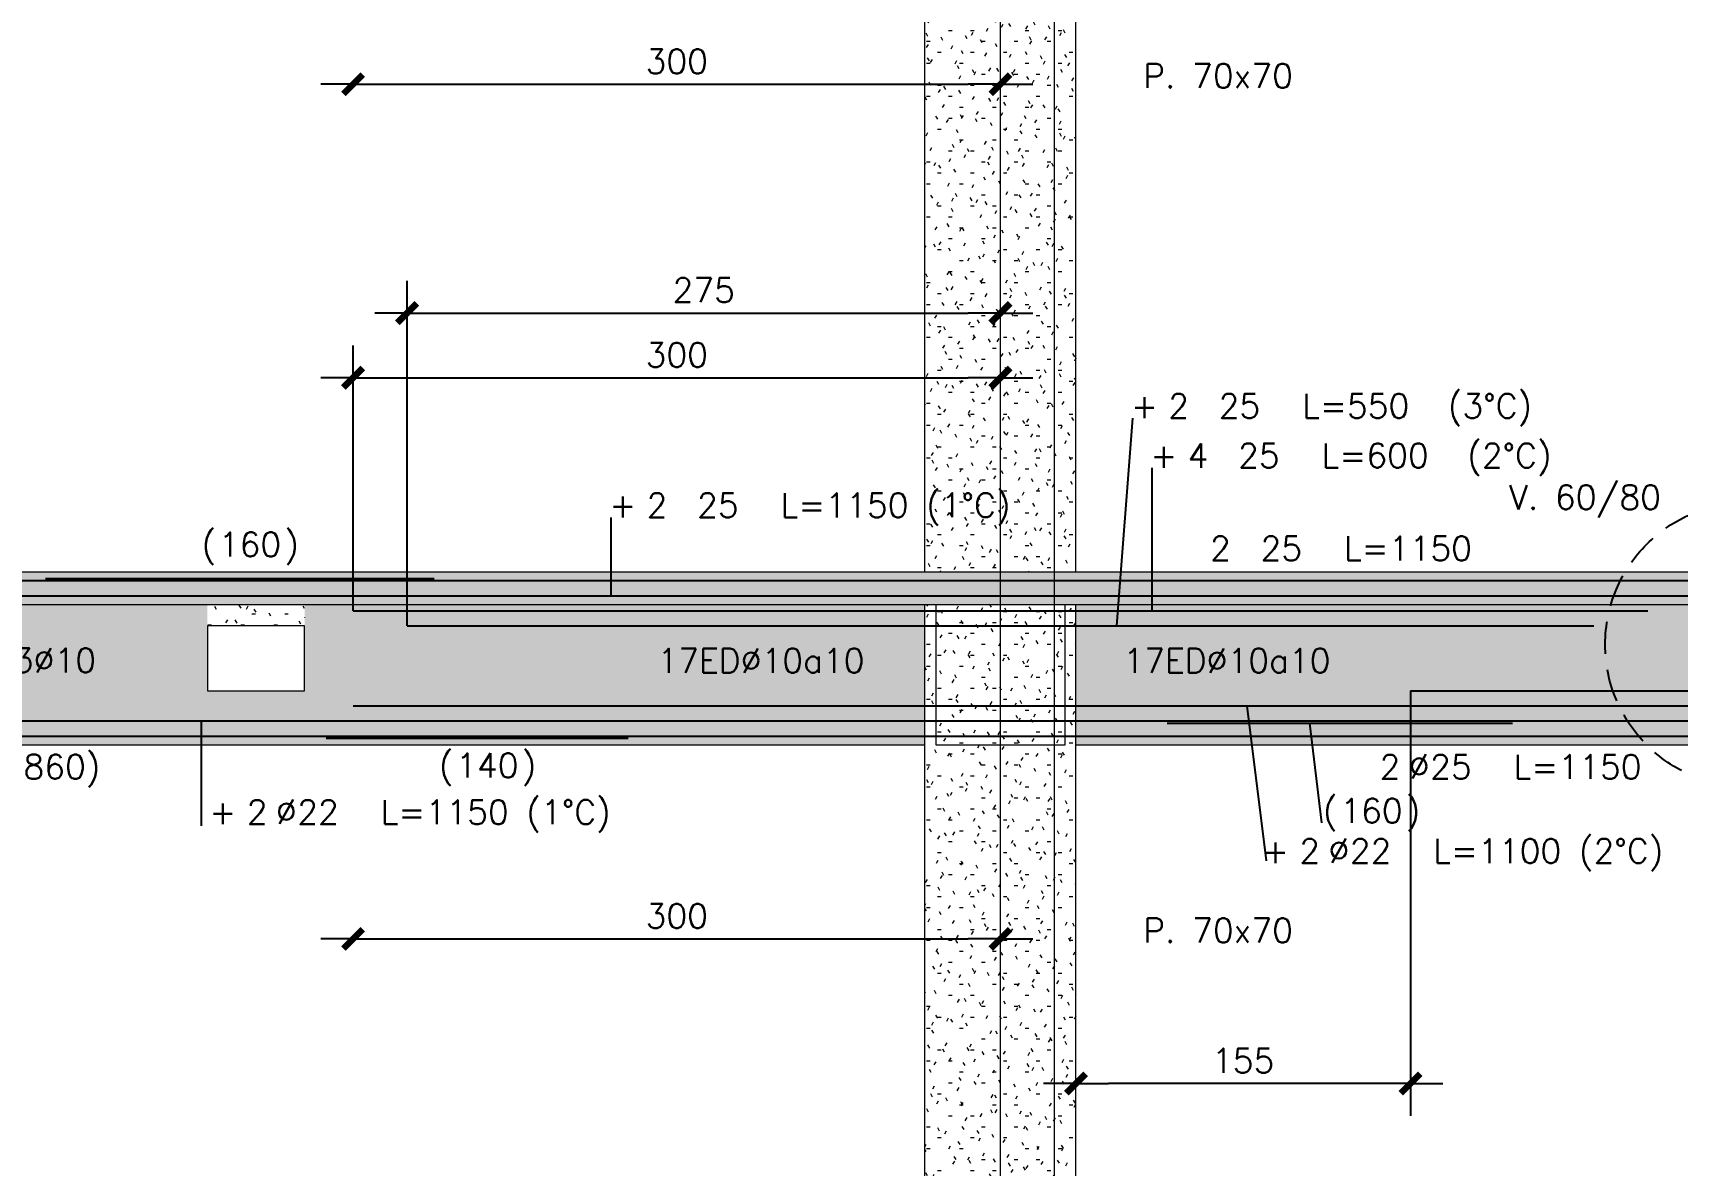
# Model space of a CAD drawing. Extents: x -10459 to 16942, y -13088 to 14608.
# Drawn here: x 992 to 1754, y 2292 to 2817 of the extents above; entities that cross this region are included whole.
import ezdxf
from ezdxf.enums import TextEntityAlignment as Align

# ---------------------------------------------------------------- set-up
doc = ezdxf.new("R2010")
doc.units = 0
doc.header["$LTSCALE"] = 30
doc.header["$MEASUREMENT"] = 0
doc.linetypes.add("EJE1-1'$0$DASHED", pattern=[0.75, 0.5, -0.25])
doc.linetypes.add("EJE1-1'$0$RLE-PROYECCION", pattern=[0.71438, 0.47625, -0.23813])
doc.layers.get('0').update_dxf_attribs({"linetype": 'CONTINUOUS'})
for name, color, linetype in [("EJE1-1'$0$CORTES", 5, 'CONTINUOUS'), ("EJE1-1'$0$RLA-FE", 7, 'CONTINUOUS'), ("EJE1-1'$0$RLA-TEXTOS-FE", 9, 'CONTINUOUS')]:
    doc.layers.add(name, color=color, linetype=linetype)
doc.layers.add("EJE1-1'$0$RLA-ACHURADO", color=30, linetype="EJE1-1'$0$RLE-PROYECCION", lineweight=15, transparency=0.7)
for name, color, linetype, lineweight in [("EJE1-1'$0$RLA-CONTORNO", 30, 'CONTINUOUS', 15), ("EJE1-1'$0$RLA-EJES", 1, 'CONTINUOUS', 9), ("EJE1-1'$0$RLA-TEXTOS-1", 9, 'CONTINUOUS', 9)]:
    doc.layers.add(name, color=color, linetype=linetype, lineweight=lineweight)
doc.styles.add("EJE1-1'$0$RomanS", font='romans.shx', dxfattribs={"height": 11.25})
doc.dimstyles.new("EJE1-1'$0$ING50", dxfattribs={"dimscale": 50, "dimtxt": 0.27, "dimasz": 0.3, "dimexe": 0, "dimexo": 0, "dimgap": 0.1, "dimtad": 1, "dimdec": 1, "dimzin": 12, "dimdsep": 46, "dimtxsty": "EJE1-1'$0$RomanS", "dimblk": "EJE1-1'$0$TICK1", "dimblk1": "EJE1-1'$0$TICK1", "dimblk2": "EJE1-1'$0$TICK1", "dimcen": 0.09, "dimclrd": 2, "dimclre": 1, "dimclrt": 3, "dimadec": 0, "dimazin": 0, "dimtfac": 1, "dimtdec": 0, "dimtix": 1, "dimtmove": 2, "dimatfit": 3, "dimldrblk": "EJE1-1'$0$TICK1", "dimfxl": 0, "dimfxlon": 1, "dimtolj": 1, "dimtzin": 0, "dimarcsym": 0})
pattern_1 = [(0, (-234.281, -2576.79), (20.32, 5.08), [1.676, -13.564, 1.676, -13.564, -81.28]), (0, (-234.281, -2576.79), (20.32, 5.08), [-30.48, 1.676, -28.804, 1.676, -13.564, -35.56]), (0, (-234.281, -2576.79), (20.32, 5.08), [-76.2, 1.676, -8.484, 1.676, -23.724]), (120, (-226.661, -2574.25), (-14.559409, 15.057636), [1.676, -13.564, 1.676, -13.564, -81.28]), (120, (-226.661, -2574.25), (-14.559409, 15.057636), [-30.48, 1.676, -28.804, 1.676, -13.564, -35.56]), (120, (-226.661, -2574.25), (-14.559409, 15.057636), [-76.2, 1.676, -8.484, 1.676, -23.724]), (240, (-224.121, -2564.09), (-5.760591, -20.137636), [1.676, -13.564, 1.676, -13.564, -81.28]), (240, (-224.121, -2564.09), (-5.760591, -20.137636), [-30.48, 1.676, -28.804, 1.676, -13.564, -35.56]), (240, (-224.121, -2564.09), (-5.760591, -20.137636), [-76.2, 1.676, -8.484, 1.676, -23.724])]

# ---------------------------------------------------------------- blocks, each defined once
blk = doc.blocks.new('*U225')
at = {"layer": "EJE1-1'$0$RLA-FE"}
for p, q in [((0, -50), (0, 0)), ((0, 0), (668.21, 0)), ((668.21, 0), (718.21, 0)), ((718.21, 0), (750, 0)), ((750, 0), (750, 0))]:
    blk.add_line(p, q, dxfattribs=at)
at = {"layer": "EJE1-1'$0$RLA-FE", "color": 3, "style": "EJE1-1'$0$RomanS", "flags": 8}
for tag, p in [('F=', (218.79, 9.32)), ('NUM', (233.2, 9.32))]:
    blk.add_attdef(tag, text='', height=11.25, dxfattribs=at).set_placement(p, align=Align.RIGHT)
at = {"layer": "EJE1-1'$0$RLA-FE", "color": 3, "style": "EJE1-1'$0$RomanS"}
for tag, p, flags in [('PHI', (237.1, 9.54), 14), ('DIAM', (246.95, 9.32), 12), ('MINUS', (268.97, 9.32), 13), ('MARK', (282.36, 9.32), 13), ('TEXTO_FE1', (285.66, 9.32), 8), ('TEXTO_FE2', (353.18, 9.34), 8), ('TIPO', (373.8, -75.78), 13), ('NVECES', (359.93, -94.72), 13), ('NUMFE', (363.86, -114.48), 13), ('CAPA', (372.06, -133.6), 13), ('DESPLAZA', (278.34, -151.59), 13), ('ESPACIO', (284.39, -169.95), 13), ('CANT', (298.23, -188.75), 13)]:
    blk.add_attdef(tag, p, '', height=11.25, dxfattribs=dict(at, flags=flags))
blk = doc.blocks.new('*U216')
at = {"layer": "EJE1-1'$0$RLA-FE"}
for q in [(0, 0), (1068.21, 0)]:
    blk.add_line((0, 0), q, dxfattribs=at)
at = {"layer": "EJE1-1'$0$RLA-FE", "color": 3, "style": "EJE1-1'$0$RomanS", "flags": 8}
for tag, p in [('F=', (534.87, 9.32)), ('NUM', (549.28, 9.32))]:
    blk.add_attdef(tag, text='', height=11.25, dxfattribs=at).set_placement(p, align=Align.RIGHT)
at = {"layer": "EJE1-1'$0$RLA-FE", "color": 3, "style": "EJE1-1'$0$RomanS"}
for tag, p, flags in [('PHI', (553.17, 9.54), 14), ('DIAM', (563.03, 9.32), 12), ('MINUS', (585.05, 9.32), 13), ('MARK', (598.44, 9.32), 13), ('TEXTO_FE1', (601.74, 9.32), 8), ('TEXTO_FE2', (669.26, 9.34), 8), ('TIPO', (573.8, -75.78), 13), ('NVECES', (559.93, -94.72), 13), ('NUMFE', (563.86, -114.48), 13), ('CAPA', (572.06, -133.6), 13), ('DESPLAZA', (278.34, -151.59), 13), ('ESPACIO', (284.39, -169.95), 13), ('CANT', (298.23, -188.75), 13)]:
    blk.add_attdef(tag, p, '', height=11.25, dxfattribs=dict(at, flags=flags))
blk = doc.blocks.new('*U105')
at = {"layer": "EJE1-1'$0$RLA-FE", "color": 6}
blk.add_line((0, 1), (180, 1), dxfattribs=at)
at = {"layer": "EJE1-1'$0$RLA-FE", "color": 3, "style": "EJE1-1'$0$RomanS", "flags": 8}
for tag, p in [('(', (75.66, 11.14)), (')', (113.99, 11.14)), ('EMP', (94.68, 11.14))]:
    blk.add_attdef(tag, text='', height=11.25, dxfattribs=at).set_placement(p, align=Align.CENTER)
blk = doc.blocks.new('*U215')
at = {"layer": "EJE1-1'$0$RLA-FE"}
blk.add_line((0, 0), (1068.21, 0), dxfattribs=at)
at = {"layer": "EJE1-1'$0$RLA-FE", "color": 3, "style": "EJE1-1'$0$RomanS", "flags": 8}
for tag, p in [('F=', (473.73, 36.32)), ('NUM', (488.13, 36.32))]:
    blk.add_attdef(tag, text='', height=11.25, dxfattribs=at).set_placement(p, align=Align.RIGHT)
at = {"layer": "EJE1-1'$0$RLA-FE", "color": 3, "style": "EJE1-1'$0$RomanS"}
for tag, p, flags in [('PHI', (492.03, 36.54), 14), ('DIAM', (501.89, 36.32), 12), ('MINUS', (523.9, 36.32), 13), ('MARK', (537.3, 36.32), 13), ('TEXTO_FE1', (540.6, 36.32), 8), ('TEXTO_FE2', (608.12, 36.34), 8), ('TIPO', (573.8, -75.78), 13), ('NVECES', (559.93, -94.72), 13), ('NUMFE', (563.86, -114.48), 13), ('CAPA', (572.06, -133.6), 13), ('DESPLAZA', (278.34, -151.59), 13), ('ESPACIO', (284.39, -169.95), 13), ('CANT', (298.23, -188.75), 13)]:
    blk.add_attdef(tag, p, '', height=11.25, dxfattribs=dict(at, flags=flags))
blk = doc.blocks.new('*U217')
at = {"layer": "EJE1-1'$0$RLA-FE"}
for p, q in [((0, 0), (0, 0)), ((0, 0), (518.21, 0)), ((518.21, 0), (568.21, 0)), ((568.21, 0), (600, 0)), ((600, 0), (600, 0))]:
    blk.add_line(p, q, dxfattribs=at)
at = {"layer": "EJE1-1'$0$RLA-FE", "color": 3, "style": "EJE1-1'$0$RomanS", "flags": 8}
for tag, p in [('F=', (381.96, 66.32)), ('NUM', (396.36, 66.32))]:
    blk.add_attdef(tag, text='', height=11.25, dxfattribs=at).set_placement(p, align=Align.RIGHT)
at = {"layer": "EJE1-1'$0$RLA-FE", "color": 3, "style": "EJE1-1'$0$RomanS"}
for tag, p, flags in [('PHI', (400.26, 66.54), 14), ('DIAM', (410.12, 66.32), 12), ('MINUS', (432.13, 66.32), 13), ('MARK', (445.53, 66.32), 13), ('TEXTO_FE1', (448.83, 66.32), 8), ('TEXTO_FE2', (516.35, 66.34), 8), ('TIPO', (298.8, -75.78), 13), ('NVECES', (284.93, -94.72), 13), ('NUMFE', (288.86, -114.48), 13), ('CAPA', (297.06, -133.6), 13), ('DESPLAZA', (278.34, -151.59), 13), ('ESPACIO', (284.39, -169.95), 13), ('CANT', (298.23, -188.75), 13)]:
    blk.add_attdef(tag, p, '', height=11.25, dxfattribs=dict(at, flags=flags))
blk = doc.blocks.new("EJE1-1'$0$TICK1")
at = {"color": 2}
for points in [[(0, 0), (-1, 0)], [(0, 0), (1, 0)]]:
    blk.add_lwpolyline(points, dxfattribs=at)
at = {"color": 2, "const_width": 0.2}
blk.add_lwpolyline([(-0.3, -0.3), (0.3, 0.3)], dxfattribs=at)
blk = doc.blocks.new('*D126')
at = {"layer": "EJE1-1'$0$RLA-FE", "color": 2, "lineweight": -2, "transparency": 16777216}
blk.add_line((-1679.52, 481), (-1409.52, 481), dxfattribs=at)
at = {"layer": "EJE1-1'$0$RLA-FE", "color": 2, "lineweight": -2, "transparency": 16777216, "xscale": 15, "yscale": 15, "zscale": 15, "rotation": 180}
blk.add_blockref("EJE1-1'$0$TICK1", (-1694.52, 481), dxfattribs=at)
at = {"layer": "EJE1-1'$0$RLA-FE", "color": 2, "lineweight": -2, "transparency": 16777216, "xscale": 15, "yscale": 15, "zscale": 15}
blk.add_blockref("EJE1-1'$0$TICK1", (-1394.52, 481), dxfattribs=at)
at = {"layer": "EJE1-1'$0$RLA-FE", "color": 3, "transparency": 16777216, "insert": (-1544.52, 491.62), "char_height": 11.25, "attachment_point": 5, "style": "EJE1-1'$0$RomanS"}
blk.add_mtext('\\A1;300', dxfattribs=at)
blk = doc.blocks.new('*U219')
at = {"layer": "EJE1-1'$0$RLA-FE"}
for p, q in [((0, 0), (778.21, 0)), ((778.21, 0), (828.21, 0)), ((828.21, 0), (860, 0)), ((860, 0), (860, 0))]:
    blk.add_line(p, q, dxfattribs=at)
at = {"layer": "EJE1-1'$0$RLA-FE", "color": 3, "style": "EJE1-1'$0$RomanS", "flags": 8}
for tag, p in [('F=', (406.73, -19.89)), ('NUM', (421.14, -19.89))]:
    blk.add_attdef(tag, text='', height=11.25, dxfattribs=at).set_placement(p, align=Align.RIGHT)
at = {"layer": "EJE1-1'$0$RLA-FE", "color": 3, "style": "EJE1-1'$0$RomanS"}
for tag, p, flags in [('PHI', (425.03, -19.68), 12), ('DIAM', (434.89, -19.89), 12), ('MINUS', (456.91, -19.89), 13), ('MARK', (470.3, -19.89), 13), ('TEXTO_FE1', (473.6, -19.89), 8), ('TEXTO_FE2', (541.12, -19.88), 8), ('TIPO', (428.8, -57.92), 13), ('NVECES', (414.93, -76.86), 13), ('NUMFE', (418.86, -96.62), 13), ('CAPA', (427.06, -115.74), 13), ('DESPLAZA', (277.18, -134.17), 13), ('ESPACIO', (283.22, -152.53), 13), ('CANT', (297.06, -171.33), 13)]:
    blk.add_attdef(tag, p, '', height=11.25, dxfattribs=dict(at, flags=flags))
blk = doc.blocks.new('*U96')
at = {"layer": "EJE1-1'$0$RLA-FE"}
for p, q in [((0, 0), (918.21, 0)), ((918.21, 0), (968.21, 0)), ((968.21, 0), (1000, 0)), ((1000, 0), (1000, 0))]:
    blk.add_line(p, q, dxfattribs=at)
at = {"layer": "EJE1-1'$0$RLA-FE", "color": 3, "style": "EJE1-1'$0$RomanS", "flags": 8}
for tag, p in [('F=', (408.44, -47.89)), ('NUM', (422.85, -47.89))]:
    blk.add_attdef(tag, text='', height=11.25, dxfattribs=at).set_placement(p, align=Align.RIGHT)
at = {"layer": "EJE1-1'$0$RLA-FE", "color": 3, "style": "EJE1-1'$0$RomanS"}
for tag, p, flags in [('PHI', (426.74, -47.68), 12), ('DIAM', (436.6, -47.89), 12), ('MINUS', (458.62, -47.89), 13), ('MARK', (472.01, -47.89), 13), ('TEXTO_FE1', (475.31, -47.89), 8), ('TEXTO_FE2', (542.83, -47.88), 8), ('TIPO', (498.8, -57.92), 13), ('NVECES', (484.93, -76.86), 13), ('NUMFE', (488.86, -96.62), 13), ('CAPA', (497.06, -115.74), 13), ('DESPLAZA', (277.18, -134.17), 13), ('ESPACIO', (283.22, -152.53), 13), ('CANT', (297.06, -171.33), 13)]:
    blk.add_attdef(tag, p, '', height=11.25, dxfattribs=dict(at, flags=flags))
blk = doc.blocks.new('*U222')
at = {"layer": "EJE1-1'$0$RLA-FE"}
for q in [(0, 0), (1068.21, 0)]:
    blk.add_line((0, 0), q, dxfattribs=at)
at = {"layer": "EJE1-1'$0$RLA-FE", "color": 3, "style": "EJE1-1'$0$RomanS", "flags": 8}
for tag, p in [('F=', (354.93, -47.89)), ('NUM', (369.34, -47.89))]:
    blk.add_attdef(tag, text='', height=11.25, dxfattribs=at).set_placement(p, align=Align.RIGHT)
at = {"layer": "EJE1-1'$0$RLA-FE", "color": 3, "style": "EJE1-1'$0$RomanS"}
for tag, p, flags in [('PHI', (373.23, -47.68), 12), ('DIAM', (383.09, -47.89), 12), ('MINUS', (405.11, -47.89), 13), ('MARK', (418.5, -47.89), 13), ('TEXTO_FE1', (421.8, -47.89), 8), ('TEXTO_FE2', (489.32, -47.88), 8), ('TIPO', (573.8, -57.92), 13), ('NVECES', (559.93, -76.86), 13), ('NUMFE', (563.86, -96.62), 13), ('CAPA', (572.06, -115.74), 13), ('DESPLAZA', (277.18, -134.17), 13), ('ESPACIO', (283.22, -152.53), 13), ('CANT', (297.06, -171.33), 13)]:
    blk.add_attdef(tag, p, '', height=11.25, dxfattribs=dict(at, flags=flags))
blk = doc.blocks.new('*U98')
at = {"layer": "EJE1-1'$0$RLA-FE"}
for q in [(0, 0), (1068.21, 0)]:
    blk.add_line((0, 0), q, dxfattribs=at)
at = {"layer": "EJE1-1'$0$RLA-FE", "color": 3, "style": "EJE1-1'$0$RomanS", "flags": 8}
for tag, p in [('F=', (483.44, -19.89)), ('NUM', (497.85, -19.89))]:
    blk.add_attdef(tag, text='', height=11.25, dxfattribs=at).set_placement(p, align=Align.RIGHT)
at = {"layer": "EJE1-1'$0$RLA-FE", "color": 3, "style": "EJE1-1'$0$RomanS"}
for tag, p, flags in [('PHI', (501.74, -19.68), 12), ('DIAM', (511.6, -19.89), 12), ('MINUS', (533.62, -19.89), 13), ('MARK', (547.01, -19.89), 13), ('TEXTO_FE1', (550.31, -19.89), 8), ('TEXTO_FE2', (617.83, -19.88), 8), ('TIPO', (573.8, -57.92), 13), ('NVECES', (559.93, -76.86), 13), ('NUMFE', (563.86, -96.62), 13), ('CAPA', (572.06, -115.74), 13), ('DESPLAZA', (277.18, -134.17), 13), ('ESPACIO', (283.22, -152.53), 13), ('CANT', (297.06, -171.33), 13)]:
    blk.add_attdef(tag, p, '', height=11.25, dxfattribs=dict(at, flags=flags))
blk = doc.blocks.new('*U82')
at = {"layer": "EJE1-1'$0$RLA-FE", "color": 6}
blk.add_line((0, -1), (140, -1), dxfattribs=at)
at = {"layer": "EJE1-1'$0$RLA-FE", "color": 3, "style": "EJE1-1'$0$RomanS", "flags": 8}
for tag, p in [('(', (55.66, -19.26)), (')', (93.99, -19.26)), ('EMP', (74.68, -19.26))]:
    blk.add_attdef(tag, text='', height=11.25, dxfattribs=at).set_placement(p, align=Align.CENTER)
blk = doc.blocks.new('*U221')
at = {"layer": "EJE1-1'$0$RLA-FE"}
for q in [(0, 0), (1118.21, 0)]:
    blk.add_line((0, 0), q, dxfattribs=at)
at = {"layer": "EJE1-1'$0$RLA-FE", "color": 3, "style": "EJE1-1'$0$RomanS"}
for tag, p, flags in [('TIPO', (598.8, -57.92), 13), ('PHI', (452.05, -72.68), 12), ('DIAM', (461.9, -72.89), 12), ('MINUS', (483.92, -72.89), 13), ('MARK', (497.31, -72.89), 13), ('TEXTO_FE1', (500.62, -72.89), 8), ('TEXTO_FE2', (568.14, -72.88), 8), ('NVECES', (584.93, -76.86), 13), ('NUMFE', (588.86, -96.62), 13), ('CAPA', (597.06, -115.74), 13), ('DESPLAZA', (277.18, -134.17), 13), ('ESPACIO', (283.22, -152.53), 13), ('CANT', (297.06, -171.33), 13)]:
    blk.add_attdef(tag, p, '', height=11.25, dxfattribs=dict(at, flags=flags))
at = {"layer": "EJE1-1'$0$RLA-FE", "color": 3, "style": "EJE1-1'$0$RomanS", "flags": 8}
for tag, p in [('F=', (433.74, -72.89)), ('NUM', (448.15, -72.89))]:
    blk.add_attdef(tag, text='', height=11.25, dxfattribs=at).set_placement(p, align=Align.RIGHT)
blk = doc.blocks.new('*D124')
at = {"layer": "EJE1-1'$0$RLA-FE", "color": 2, "lineweight": -2, "transparency": 16777216}
blk.add_line((-1679.52, 221), (-1409.52, 221), dxfattribs=at)
at = {"layer": "EJE1-1'$0$RLA-FE", "color": 2, "lineweight": -2, "transparency": 16777216, "xscale": 15, "yscale": 15, "zscale": 15, "rotation": 180}
blk.add_blockref("EJE1-1'$0$TICK1", (-1694.52, 221), dxfattribs=at)
at = {"layer": "EJE1-1'$0$RLA-FE", "color": 2, "lineweight": -2, "transparency": 16777216, "xscale": 15, "yscale": 15, "zscale": 15}
blk.add_blockref("EJE1-1'$0$TICK1", (-1394.52, 221), dxfattribs=at)
at = {"layer": "EJE1-1'$0$RLA-FE", "color": 3, "transparency": 16777216, "insert": (-1544.52, 231.62), "char_height": 11.25, "attachment_point": 5, "style": "EJE1-1'$0$RomanS"}
blk.add_mtext('\\A1;300', dxfattribs=at)
blk = doc.blocks.new('*U90')
at = {"layer": "EJE1-1'$0$RLA-FE"}
for q in [(0, 0), (1118.21, 0)]:
    blk.add_line((0, 0), q, dxfattribs=at)
at = {"layer": "EJE1-1'$0$RLA-FE", "color": 3, "style": "EJE1-1'$0$RomanS"}
for tag, p, flags in [('TIPO', (598.8, -57.92), 13), ('NVECES', (584.93, -76.86), 13), ('PHI', (526.74, -97.68), 12), ('DIAM', (536.6, -97.89), 12), ('MINUS', (558.62, -97.89), 13), ('MARK', (572.01, -97.89), 13), ('TEXTO_FE1', (575.31, -97.89), 8), ('NUMFE', (588.86, -96.62), 13), ('TEXTO_FE2', (642.83, -97.88), 8), ('CAPA', (597.06, -115.74), 13), ('DESPLAZA', (277.18, -134.17), 13), ('ESPACIO', (283.22, -152.53), 13), ('CANT', (297.06, -171.33), 13)]:
    blk.add_attdef(tag, p, '', height=11.25, dxfattribs=dict(at, flags=flags))
at = {"layer": "EJE1-1'$0$RLA-FE", "color": 3, "style": "EJE1-1'$0$RomanS", "flags": 8}
for tag, p in [('F=', (508.44, -97.89)), ('NUM', (522.85, -97.89))]:
    blk.add_attdef(tag, text='', height=11.25, dxfattribs=at).set_placement(p, align=Align.RIGHT)
blk = doc.blocks.new('*D123')
at = {"layer": "EJE1-1'$0$RLA-FE", "color": 2, "lineweight": -2, "transparency": 16777216}
blk.add_line((-1219.52, 154), (-1344.52, 154), dxfattribs=at)
at = {"layer": "EJE1-1'$0$RLA-FE", "color": 2, "lineweight": -2, "transparency": 16777216, "xscale": 15, "yscale": 15, "zscale": 15, "rotation": 180}
blk.add_blockref("EJE1-1'$0$TICK1", (-1359.52, 154), dxfattribs=at)
at = {"layer": "EJE1-1'$0$RLA-FE", "color": 2, "lineweight": -2, "transparency": 16777216, "xscale": 15, "yscale": 15, "zscale": 15}
blk.add_blockref("EJE1-1'$0$TICK1", (-1204.52, 154), dxfattribs=at)
at = {"layer": "EJE1-1'$0$RLA-FE", "color": 3, "transparency": 16777216, "insert": (-1282.02, 164.62), "char_height": 11.25, "attachment_point": 5, "style": "EJE1-1'$0$RomanS"}
blk.add_mtext('\\A1;155', dxfattribs=at)
blk = doc.blocks.new('*U89')
at = {"layer": "EJE1-1'$0$RLA-FE", "color": 6}
blk.add_line((0, -1), (160, -1), dxfattribs=at)
at = {"layer": "EJE1-1'$0$RLA-FE", "color": 3, "style": "EJE1-1'$0$RomanS", "flags": 8}
for tag, p in [('(', (75.66, -47.26)), ('EMP', (94.68, -47.26)), (')', (113.99, -47.26))]:
    blk.add_attdef(tag, text='', height=11.25, dxfattribs=at).set_placement(p, align=Align.CENTER)
blk = doc.blocks.new('*U218')
at = {"layer": "EJE1-1'$0$RLA-FE"}
for p, q in [((0, 0), (0, 0)), ((0, 0), (468.21, 0)), ((468.21, 0), (518.21, 0)), ((518.21, 0), (550, 0)), ((550, 0), (550, 0))]:
    blk.add_line(p, q, dxfattribs=at)
at = {"layer": "EJE1-1'$0$RLA-FE", "color": 3, "style": "EJE1-1'$0$RomanS", "flags": 8}
for tag, p in [('F=', (347.96, 96.32)), ('NUM', (362.37, 96.32))]:
    blk.add_attdef(tag, text='', height=11.25, dxfattribs=at).set_placement(p, align=Align.RIGHT)
at = {"layer": "EJE1-1'$0$RLA-FE", "color": 3, "style": "EJE1-1'$0$RomanS"}
for tag, p, flags in [('PHI', (366.27, 96.54), 14), ('DIAM', (376.12, 96.32), 12), ('MINUS', (398.14, 96.32), 13), ('MARK', (411.53, 96.32), 13), ('TEXTO_FE1', (414.83, 96.32), 8), ('TEXTO_FE2', (482.36, 96.34), 8), ('TIPO', (273.8, -75.78), 13), ('NVECES', (259.93, -94.72), 13), ('NUMFE', (263.86, -114.48), 13), ('CAPA', (272.06, -133.6), 13), ('DESPLAZA', (278.34, -151.59), 13), ('ESPACIO', (284.39, -169.95), 13), ('CANT', (298.23, -188.75), 13)]:
    blk.add_attdef(tag, p, '', height=11.25, dxfattribs=dict(at, flags=flags))
blk = doc.blocks.new('*D128')
at = {"layer": "EJE1-1'$0$RLA-FE", "color": 2, "lineweight": -2, "transparency": 16777216}
blk.add_line((-1654.52, 511), (-1409.52, 511), dxfattribs=at)
at = {"layer": "EJE1-1'$0$RLA-FE", "color": 2, "lineweight": -2, "transparency": 16777216, "xscale": 15, "yscale": 15, "zscale": 15, "rotation": 180}
blk.add_blockref("EJE1-1'$0$TICK1", (-1669.52, 511), dxfattribs=at)
at = {"layer": "EJE1-1'$0$RLA-FE", "color": 2, "lineweight": -2, "transparency": 16777216, "xscale": 15, "yscale": 15, "zscale": 15}
blk.add_blockref("EJE1-1'$0$TICK1", (-1394.52, 511), dxfattribs=at)
at = {"layer": "EJE1-1'$0$RLA-FE", "color": 3, "transparency": 16777216, "insert": (-1532.02, 521.62), "char_height": 11.25, "attachment_point": 5, "style": "EJE1-1'$0$RomanS"}
blk.add_mtext('\\A1;275', dxfattribs=at)
blk = doc.blocks.new('*D144')
at = {"layer": "EJE1-1'$0$RLA-FE", "color": 2, "lineweight": -2, "transparency": 16777216}
blk.add_line((-1679.52, 617), (-1409.52, 617), dxfattribs=at)
at = {"layer": "EJE1-1'$0$RLA-FE", "color": 2, "lineweight": -2, "transparency": 16777216, "xscale": 15, "yscale": 15, "zscale": 15, "rotation": 180}
blk.add_blockref("EJE1-1'$0$TICK1", (-1694.52, 617), dxfattribs=at)
at = {"layer": "EJE1-1'$0$RLA-FE", "color": 2, "lineweight": -2, "transparency": 16777216, "xscale": 15, "yscale": 15, "zscale": 15}
blk.add_blockref("EJE1-1'$0$TICK1", (-1394.52, 617), dxfattribs=at)
at = {"layer": "EJE1-1'$0$RLA-FE", "color": 3, "transparency": 16777216, "insert": (-1544.52, 627.62), "char_height": 11.25, "attachment_point": 5, "style": "EJE1-1'$0$RomanS"}
blk.add_mtext('\\A1;300', dxfattribs=at)
blk = doc.blocks.new("EJE1-1'")
at = {"layer": "EJE1-1'$0$RLA-ACHURADO"}
h = blk.add_hatch(dxfattribs=at)
h.set_pattern_fill('SAND - DENSE', color=256, style=0, pattern_type=2)
h.set_pattern_definition(pattern_1)
h.paths.add_polyline_path([(-1359.519, 391), (-1359.519, 772), (-1364.519, 772), (-1364.519, 707), (-1424.519, 707), (-1424.519, 772), (-1429.519, 772), (-1429.519, 391), (-1364.519, 391)], flags=0)
h = blk.add_hatch(dxfattribs=at)
h.set_pattern_fill('SAND - DENSE', color=256, style=0, pattern_type=2)
h.set_pattern_definition(pattern_1)
h.paths.add_polyline_path([(2119.733, 376), (2140.481, 376), (2140.481, 391), (-2429.52, 391), (-2429.52, 376), (1430.33, 376)], flags=0)
h = blk.add_hatch(dxfattribs=at)
h.set_pattern_fill('SAND - DENSE', color=256, style=0, pattern_type=2)
h.set_pattern_definition([(0, (-234.281, -2576.79), (20.32, 5.08), [1.676, -13.564, 1.676, -13.564, -81.28]), (0, (-234.281, -2576.79), (20.32, 5.08), [-30.48, 1.676, -28.804, 1.676, -13.564, -35.56]), (0, (-234.281, -2576.79), (20.32, 5.08), [-76.2, 1.676, -8.484, 1.676, -23.724]), (120, (-226.661, -2574.25), (-14.559409, 15.057636), [1.676, -13.564, 1.676, -13.564, -81.28]), (120, (-226.661, -2574.25), (-14.559409, 15.057636), [-30.48, 1.676, -28.804, 1.676, -13.564, -35.56]), (120, (-226.661, -2574.25), (-14.559409, 15.057636), [-76.2, 1.676, -8.484, 1.676, -23.724]), (240, (-224.121, -2564.09), (-5.760591, -20.137636), [1.676, -13.564, 1.676, -13.564, -81.28]), (240, (-224.121, -2564.09), (-5.760591, -20.137636), [-30.48, 1.676, -28.804, 1.676, -13.564, -35.56]), (240, (-224.121, -2564.09), (-5.760591, -20.137636), [-76.2, 1.676, -8.484, 1.676, -23.724])])
h.paths.add_polyline_path([(-1762.019, 336), (-1762.019, 376), (-2027.019, 376), (-2027.019, 336), (-2072.019, 336), (-2072.019, 376), (-2359.519, 376), (-2359.519, 311), (-1429.519, 311), (-1429.519, 376), (-1717.019, 376), (-1717.019, 336)])
h = blk.add_hatch(dxfattribs=at)
h.set_pattern_fill('SAND - DENSE', color=256, style=0, pattern_type=2)
h.set_pattern_definition([(0, (-3071.781, -2125.79), (20.32, 5.08), [1.676, -13.564, 1.676, -13.564, -81.28]), (0, (-3071.781, -2125.79), (20.32, 5.08), [-30.48, 1.676, -28.804, 1.676, -13.564, -35.56]), (0, (-3071.781, -2125.79), (20.32, 5.08), [-76.2, 1.676, -8.484, 1.676, -23.724]), (120, (-3064.161, -2123.25), (-14.559409, 15.057636), [1.676, -13.564, 1.676, -13.564, -81.28]), (120, (-3064.161, -2123.25), (-14.559409, 15.057636), [-30.48, 1.676, -28.804, 1.676, -13.564, -35.56]), (120, (-3064.161, -2123.25), (-14.559409, 15.057636), [-76.2, 1.676, -8.484, 1.676, -23.724]), (240, (-3061.621, -2113.09), (-5.760591, -20.137636), [1.676, -13.564, 1.676, -13.564, -81.28]), (240, (-3061.621, -2113.09), (-5.760591, -20.137636), [-30.48, 1.676, -28.804, 1.676, -13.564, -35.56]), (240, (-3061.621, -2113.09), (-5.760591, -20.137636), [-76.2, 1.676, -8.484, 1.676, -23.724])])
h.paths.add_polyline_path([(-1717.019, 366), (-1717.019, 376), (-1762.019, 376), (-1762.019, 366)])
h = blk.add_hatch(dxfattribs=at)
h.set_pattern_fill('SAND - DENSE', color=256, style=0, pattern_type=2)
h.set_pattern_definition(pattern_1)
h.paths.add_polyline_path([(-1429.519, -5), (-1359.519, -5), (-1359.519, 376), (-1364.519, 376), (-1364.519, 311), (-1424.519, 311), (-1424.519, 376), (-1429.519, 376), (-1429.519, 311)], flags=0)
h = blk.add_hatch(dxfattribs=at)
h.set_pattern_fill('SAND - DENSE', color=256, style=0, pattern_type=2)
h.set_pattern_definition(pattern_1)
h.paths.add_polyline_path([(-1364.519, 311), (-1364.519, 376), (-1424.519, 376), (-1424.519, 311)], flags=0)
h = blk.add_hatch(dxfattribs=at)
h.set_pattern_fill('SAND - DENSE', color=256, style=0, pattern_type=2)
h.set_pattern_definition(pattern_1)
h.paths.add_polyline_path([(-1027.019, 376), (-1027.019, 336), (-1072.019, 336), (-1072.019, 376), (-1359.519, 376), (-1359.519, 311), (-924.519, 311), (-924.519, 376)])
h.paths.add_polyline_path([(-717.019, 376), (-717.019, 336), (-762.019, 336), (-762.019, 376), (-864.519, 376), (-864.519, 311), (-429.519, 311), (-429.519, 376)])
at = {"layer": "EJE1-1'$0$CORTES", "color": 1, "linetype": "EJE1-1'$0$DASHED"}
blk.add_circle((-1048.453, 357.372), 65.805, dxfattribs=at)
at = {"layer": "EJE1-1'$0$RLA-CONTORNO"}
for p, q in [((-1429.519, 391), (-1429.519, 772)), ((-1359.519, 391), (-1359.519, 772)), ((2140.481, 391), (-2429.52, 391)), ((-2364.519, 376), (-1424.519, 376)), ((-1429.519, -5), (-1429.519, 376)), ((-1424.519, 376), (-1424.519, 311)), ((-1424.514, 376), (-1364.524, 376)), ((-1364.519, 376), (-924.519, 376)), ((-1364.519, 311), (-1364.519, 376)), ((-1359.519, -5), (-1359.519, 376)), ((-2359.519, 311), (-1429.519, 311)), ((-1424.519, 311), (-1364.519, 311)), ((-1359.519, 311), (-924.519, 311))]:
    blk.add_line(p, q, dxfattribs=at)
blk.add_lwpolyline([(-1762.019, 336), (-1717.019, 336), (-1717.019, 366), (-1762.019, 366)], close=True, dxfattribs=at)
at = {"layer": "EJE1-1'$0$RLA-EJES"}
for p, q in [((-1369.519, -973.112), (-1369.519, 1463)), ((-1394.519, -973.112), (-1394.519, 1439.335))]:
    blk.add_line(p, q, dxfattribs=at)
at = {"layer": "EJE1-1'$0$RLA-FE", "color": 1}
for p, q in [((-1669.519, 366), (-1669.519, 526)), ((-1694.519, 373), (-1694.519, 496)), ((-1204.519, 336), (-1204.519, 139))]:
    blk.add_line(p, q, dxfattribs=at)
at = {"layer": "EJE1-1'$0$RLA-FE", "color": 2}
for p, q in [((-1333.342, 462.324), (-1340.794, 366)), ((-1324.349, 439.324), (-1324.349, 373)), ((-1575.079, 416.324), (-1575.079, 380)), ((-1271.214, 257.153), (-1280.245, 329)), ((-1764.8, 273.331), (-1764.8, 322)), ((-1245.633, 274.74), (-1251.086, 321))]:
    blk.add_line(p, q, dxfattribs=at)
at = {"layer": "EJE1-1'$0$RLA-FE"}
ref = blk.add_blockref('*U218', (-1669.519, 366), dxfattribs=at)
ref.add_attrib('DIAM', '25', (-1293.396, 462.324), dxfattribs={"color": 3, "height": 11.25, "style": "EJE1-1'$0$RomanS"})
ref.add_attrib('NUM', '2', dxfattribs={"color": 3, "height": 11.25, "style": "EJE1-1'$0$RomanS"}).set_placement((-1307.147, 462.324), align=Align.RIGHT)
ref.add_attrib('TEXTO_FE1', 'L=550', (-1254.685, 462.324), dxfattribs={"color": 3, "height": 11.25, "style": "EJE1-1'$0$RomanS"})
ref.add_attrib('TEXTO_FE2', '(3°C)', (-1187.163, 462.342), dxfattribs={"color": 3, "height": 11.25, "style": "EJE1-1'$0$RomanS"})
ref.add_attrib('F=', '+', dxfattribs={"color": 3, "height": 11.25, "style": "EJE1-1'$0$RomanS"}).set_placement((-1321.556, 462.324), align=Align.RIGHT)
ref = blk.add_blockref('*U217', (-1694.519, 373), dxfattribs=at)
ref.add_attrib('DIAM', '25', (-1284.403, 439.324), dxfattribs={"color": 3, "height": 11.25, "style": "EJE1-1'$0$RomanS"})
ref.add_attrib('NUM', '4', dxfattribs={"color": 3, "height": 11.25, "style": "EJE1-1'$0$RomanS"}).set_placement((-1298.155, 439.324), align=Align.RIGHT)
ref.add_attrib('TEXTO_FE1', 'L=600', (-1245.692, 439.324), dxfattribs={"color": 3, "height": 11.25, "style": "EJE1-1'$0$RomanS"})
ref.add_attrib('TEXTO_FE2', '(2°C)', (-1178.17, 439.342), dxfattribs={"color": 3, "height": 11.25, "style": "EJE1-1'$0$RomanS"})
ref.add_attrib('F=', '+', dxfattribs={"color": 3, "height": 11.25, "style": "EJE1-1'$0$RomanS"}).set_placement((-1312.563, 439.324), align=Align.RIGHT)
ref = blk.add_blockref('*U215', (-2037.019, 380), dxfattribs=at)
ref.add_attrib('DIAM', '25', (-1535.133, 416.324), dxfattribs={"color": 3, "height": 11.25, "style": "EJE1-1'$0$RomanS"})
ref.add_attrib('NUM', '2', dxfattribs={"color": 3, "height": 11.25, "style": "EJE1-1'$0$RomanS"}).set_placement((-1548.884, 416.324), align=Align.RIGHT)
ref.add_attrib('TEXTO_FE1', 'L=1150', (-1496.422, 416.324), dxfattribs={"color": 3, "height": 11.25, "style": "EJE1-1'$0$RomanS"})
ref.add_attrib('TEXTO_FE2', '(1°C)', (-1428.9, 416.342), dxfattribs={"color": 3, "height": 11.25, "style": "EJE1-1'$0$RomanS"})
ref.add_attrib('F=', '+', dxfattribs={"color": 3, "height": 11.25, "style": "EJE1-1'$0$RomanS"}).set_placement((-1563.293, 416.324), align=Align.RIGHT)
ref = blk.add_blockref('*U105', (-1837.019, 387), dxfattribs=at)
ref.add_attrib('EMP', '160', dxfattribs={"color": 3, "height": 11.25, "style": "EJE1-1'$0$RomanS"}).set_placement((-1742.337, 398.143), align=Align.CENTER)
ref.add_attrib('(', '(', dxfattribs={"color": 3, "height": 11.25, "style": "EJE1-1'$0$RomanS"}).set_placement((-1761.363, 398.143), align=Align.CENTER)
ref.add_attrib(')', ')', dxfattribs={"color": 3, "height": 11.25, "style": "EJE1-1'$0$RomanS"}).set_placement((-1723.024, 398.143), align=Align.CENTER)
ref = blk.add_blockref('*U225', (-2427.019, 387), dxfattribs=at)
ref.add_attrib('DIAM', '22', (-2180.069, 396.324), dxfattribs={"color": 3, "height": 11.25, "style": "EJE1-1'$0$RomanS"})
ref.add_attrib('NUM', '2', dxfattribs={"color": 3, "height": 11.25, "style": "EJE1-1'$0$RomanS"}).set_placement((-2193.82, 396.324), align=Align.RIGHT)
ref.add_attrib('TEXTO_FE1', 'L=800', (-2141.357, 396.324), dxfattribs={"color": 3, "height": 11.25, "style": "EJE1-1'$0$RomanS"})
ref.add_attrib('TEXTO_FE2', '(50+750)', (-2073.835, 396.342), dxfattribs={"color": 3, "height": 11.25, "style": "EJE1-1'$0$RomanS"})
ref = blk.add_blockref('*U216', (-1837.019, 387), dxfattribs=at)
ref.add_attrib('DIAM', '25', (-1273.991, 396.324), dxfattribs={"color": 3, "height": 11.25, "style": "EJE1-1'$0$RomanS"})
ref.add_attrib('NUM', '2', dxfattribs={"color": 3, "height": 11.25, "style": "EJE1-1'$0$RomanS"}).set_placement((-1287.742, 396.324), align=Align.RIGHT)
ref.add_attrib('TEXTO_FE1', 'L=1150', (-1235.28, 396.324), dxfattribs={"color": 3, "height": 11.25, "style": "EJE1-1'$0$RomanS"})
ref = blk.add_blockref('*U219', (-2427.02, 315), dxfattribs=at)
ref.add_attrib('TEXTO_FE2', '(40+860)', (-1885.896, 295.123), dxfattribs={"color": 3, "height": 11.25, "style": "EJE1-1'$0$RomanS"})
for name, p in [('*U90', (-1204.519, 336)), ('*U222', (-1297.019, 322))]:
    blk.add_blockref(name, p, dxfattribs=at)
ref = blk.add_blockref('*U221', (-1694.519, 329), dxfattribs=at)
ref.add_attrib('DIAM', '22', (-1232.615, 256.105), dxfattribs={"color": 3, "height": 11.25, "style": "EJE1-1'$0$RomanS"})
ref.add_attrib('NUM', '2', dxfattribs={"color": 3, "height": 11.25, "style": "EJE1-1'$0$RomanS"}).set_placement((-1246.367, 256.105), align=Align.RIGHT)
ref.add_attrib('TEXTO_FE1', 'L=1100', (-1193.904, 256.105), dxfattribs={"color": 3, "height": 11.25, "style": "EJE1-1'$0$RomanS"})
ref.add_attrib('TEXTO_FE2', '(2°C)', (-1126.382, 256.123), dxfattribs={"color": 3, "height": 11.25, "style": "EJE1-1'$0$RomanS"})
ref.add_attrib('PHI', '%%C', (-1242.471, 256.319), dxfattribs={"color": 3, "height": 11.25, "style": "EJE1-1'$0$RomanS"})
ref.add_attrib('F=', '+', dxfattribs={"color": 3, "height": 11.25, "style": "EJE1-1'$0$RomanS"}).set_placement((-1260.775, 256.105), align=Align.RIGHT)
ref = blk.add_blockref('*U96', (-2157.019, 322), dxfattribs=at)
ref.add_attrib('DIAM', '22', (-1720.419, 274.105), dxfattribs={"color": 3, "height": 11.25, "style": "EJE1-1'$0$RomanS"})
ref.add_attrib('NUM', '2', dxfattribs={"color": 3, "height": 11.25, "style": "EJE1-1'$0$RomanS"}).set_placement((-1734.17, 274.105), align=Align.RIGHT)
ref.add_attrib('TEXTO_FE1', 'L=1150', (-1681.708, 274.105), dxfattribs={"color": 3, "height": 11.25, "style": "EJE1-1'$0$RomanS"})
ref.add_attrib('TEXTO_FE2', '(1°C)', (-1614.186, 274.123), dxfattribs={"color": 3, "height": 11.25, "style": "EJE1-1'$0$RomanS"})
ref.add_attrib('PHI', '%%C', (-1730.275, 274.319), dxfattribs={"color": 3, "height": 11.25, "style": "EJE1-1'$0$RomanS"})
ref.add_attrib('F=', '+', dxfattribs={"color": 3, "height": 11.25, "style": "EJE1-1'$0$RomanS"}).set_placement((-1748.579, 274.105), align=Align.RIGHT)
ref = blk.add_blockref('*U89', (-1317.272, 322), dxfattribs=at)
ref.add_attrib('EMP', '160', dxfattribs={"color": 3, "height": 11.25, "style": "EJE1-1'$0$RomanS"}).set_placement((-1222.589, 274.74), align=Align.CENTER)
ref.add_attrib('(', '(', dxfattribs={"color": 3, "height": 11.25, "style": "EJE1-1'$0$RomanS"}).set_placement((-1241.615, 274.74), align=Align.CENTER)
ref.add_attrib(')', ')', dxfattribs={"color": 3, "height": 11.25, "style": "EJE1-1'$0$RomanS"}).set_placement((-1203.277, 274.74), align=Align.CENTER)
ref = blk.add_blockref('*U98', (-1707.02, 315), dxfattribs=at)
ref.add_attrib('DIAM', '25', (-1195.419, 295.105), dxfattribs={"color": 3, "height": 11.25, "style": "EJE1-1'$0$RomanS"})
ref.add_attrib('NUM', '2', dxfattribs={"color": 3, "height": 11.25, "style": "EJE1-1'$0$RomanS"}).set_placement((-1209.171, 295.105), align=Align.RIGHT)
ref.add_attrib('TEXTO_FE1', 'L=1150', (-1156.708, 295.105), dxfattribs={"color": 3, "height": 11.25, "style": "EJE1-1'$0$RomanS"})
ref.add_attrib('PHI', '%%C', (-1205.275, 295.319), dxfattribs={"color": 3, "height": 11.25, "style": "EJE1-1'$0$RomanS"})
ref = blk.add_blockref('*U82', (-1707.02, 315), dxfattribs=at)
ref.add_attrib('EMP', '140', dxfattribs={"color": 3, "height": 11.25, "style": "EJE1-1'$0$RomanS"}).set_placement((-1632.338, 295.74), align=Align.CENTER)
ref.add_attrib('(', '(', dxfattribs={"color": 3, "height": 11.25, "style": "EJE1-1'$0$RomanS"}).set_placement((-1651.363, 295.74), align=Align.CENTER)
ref.add_attrib(')', ')', dxfattribs={"color": 3, "height": 11.25, "style": "EJE1-1'$0$RomanS"}).set_placement((-1613.025, 295.74), align=Align.CENTER)
at = {"layer": "EJE1-1'$0$RLA-TEXTOS-1", "char_height": 11.25, "attachment_point": 5, "style": "EJE1-1'$0$RomanS"}
for s, insert, width, line_spacing_factor in [('P. 70x70', (-1293.648, 620.913), 129.81884, 0.983083), ('V. 60/80', (-1123.586, 423.75), 77.89617, 0.941778), ('P. 70x70', (-1293.648, 224.913), 129.81884, 0.983083)]:
    blk.add_mtext(s, dxfattribs=dict(at, insert=insert, width=width, line_spacing_factor=line_spacing_factor))
at = {"layer": "EJE1-1'$0$RLA-TEXTOS-FE", "color": 9, "style": "EJE1-1'$0$RomanS"}
for s, p in [('L:3+3%%C10', (-1850.548, 344.46)), ('17ED%%C10a10', (-1505.504, 344.313)), ('17ED%%C10a10', (-1289.556, 344.313))]:
    blk.add_text(s, height=11.25, dxfattribs=at).set_placement(p, align=Align.CENTER)
at = {"layer": "EJE1-1'$0$RLA-FE"}
for p1, p2, distance, picture, middle in [((-1694.519, 725), (-1394.519, 725), -108, '*D144', (-1544.519, 627.625)), ((-1669.519, 366), (-1394.519, 366), 145, '*D128', (-1532.019, 521.625)), ((-1694.519, 373), (-1394.519, 373), 108, '*D126', (-1544.519, 491.625)), ((-1204.519, 336), (-1359.519, 336), 182, '*D123', (-1282.019, 164.625)), ((-1694.519, 329), (-1394.519, 329), -108, '*D124', (-1544.519, 231.625))]:
    dim = blk.add_aligned_dim(p1=p1, p2=p2, distance=distance, dimstyle="EJE1-1'$0$ING50", dxfattribs=at)
    dim.commit()
    dim.dimension.update_dxf_attribs({"geometry": picture, "text_midpoint": middle})

msp = doc.modelspace()

# ---------------------------------------------------------------- block references
msp.add_blockref("EJE1-1'", (2835.3, 2176.19))

doc.saveas('drawing.dxf')
